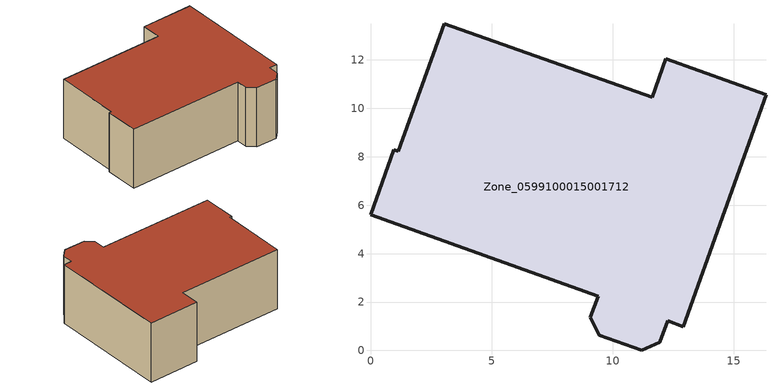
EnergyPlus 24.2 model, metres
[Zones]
Zone_0599100015001712
 floor ground (C_G): 11.64,10.47 12.2,12.05 16.33,10.56 12.91,0.99 12.27,1.22 11.95,0.35 11.19,0 9.45,0.63 9.08,1.38 9.4,2.25 0,5.61 0.96,8.29 1.15,8.23 3.04,13.5 z0.75
 wall outside (C_F): 12.2,12.05 11.64,10.47 3.04,13.5 1.15,8.23 0.96,8.29 0,5.61 9.4,2.25 9.08,1.38 9.45,0.63 11.19,0 11.95,0.35 12.27,1.22 12.91,0.99 16.33,10.56 12.2,12.05 z0.75:5.99
 roof outside (C_R): 12.91,0.99 16.33,10.56 12.2,12.05 11.64,10.47 3.04,13.5 1.15,8.23 0.96,8.29 0,5.61 9.4,2.25 9.08,1.38 9.45,0.63 11.19,0 11.95,0.35 12.27,1.22 z5.99
[BUILDING]
Pand.0599100015001712: North Axis=0; Terrain=City; Loads Convergence Tolerance Value=0.04; Temperature Convergence Tolerance Value=0.4; Solar Distribution=FullExterior; Maximum Number of Warmup Days=25; Minimum Number of Warmup Days=1
[Site:Location]
Rotterdam.The.Hague.AP_ZH_NLD Design_Conditions: Latitude=51.96; Longitude=4.45; Time Zone=1; Elevation=-4.5
[SITE:GROUNDTEMPERATURE:BUILDINGSURFACE]
18, 18, 18, 18, 18, 18, 18, 18, 18, 18, 18, 18
[MATERIAL] Thermal Absorptance=0.9; Solar Absorptance=0.7; Visible Absorptance=0.7
Name | Roughness | Thickness | Conductivity | Density | Specific Heat
G.D.1965 | MediumSmooth | 0.15 | 1 | 540 | 1210
F.D.1965 | Rough | 0.3 | 0.857143 | 1920 | 840
R.D.1965 | MediumRough | 0.2 | 0.08 | 1500 | 1000
[CONSTRUCTION]
C_G: G.D.1965
C_F: F.D.1965
C_R: R.D.1965
[ZONE]
Zone_0599100015001712: Type=1; Multiplier=1; Ceiling Height=Autocalculate; Volume=Autocalculate; Floor Area=autocalculate; Part of Total Floor Area=Yes
[ZONEINFILTRATION:DESIGNFLOWRATE]
Infil_Zone_0599100015001712: Zone or ZoneList or Space or SpaceList=Zone_0599100015001712; Schedule=AlwaysOn; Design Flow Rate Calculation Method=Flow/Area; Flow Rate per Floor Area=0.0042; Constant Term Coefficient=1; Temperature Term Coefficient=0; Velocity Term Coefficient=0; Velocity Squared Term Coefficient=0
[HVACTEMPLATE:ZONE:IDEALLOADSAIRSYSTEM]
Zone_0599100015001712: Maximum Heating Supply Air Temperature=50; Minimum Cooling Supply Air Temperature=13; Maximum Heating Supply Air Humidity Ratio=0.0156; Minimum Cooling Supply Air Humidity Ratio=0.0077; Heating Limit=NoLimit; Cooling Limit=NoLimit; Dehumidification Control Type=ConstantSensibleHeatRatio; Cooling Sensible Heat Ratio=0.7; Dehumidification Setpoint=60; Humidification Control Type=None; Humidification Setpoint=30; Outdoor Air Method=None; Outdoor Air Flow Rate per Person=0.00944; Outdoor Air Flow Rate per Zone Floor Area=0; Outdoor Air Flow Rate per Zone=0; Demand Controlled Ventilation Type=None; Outdoor Air Economizer Type=NoEconomizer; Heat Recovery Type=None; Sensible Heat Recovery Effectiveness=0.7; Latent Heat Recovery Effectiveness=0.65
[ZONECONTROL:THERMOSTAT]
ThermostatControl_Zone_0599100015001712: Zone or ZoneList=Zone_0599100015001712; Control Type Schedule=DualSetpointControlType; Control 1=Thermostat_Zone_0599100015001712; Temperature Difference Between Cutout And Setpoint=0
[THERMOSTATSETPOINT:DUALSETPOINT]
Thermostat_Zone_0599100015001712: Heating Setpoint Temperature Schedule=HeatingSetpoint_Zone_0599100015001712; Cooling Setpoint Temperature Schedule=CoolingSetpoint_Zone_0599100015001712
[SCHEDULE:COMPACT]
HeatingSetpoint_Zone_0599100015001712: Through: 12/31, For: AllDays, Until: 24:00, 21
CoolingSetpoint_Zone_0599100015001712: Through: 12/31, For: AllDays, Until: 24:00, 24
DualSetpointControlType: Through: 12/31, For: AllDays, Until: 24:00, 4
AlwaysOn: Through: 12/31, For: AllDays, Until: 24:00, 1
